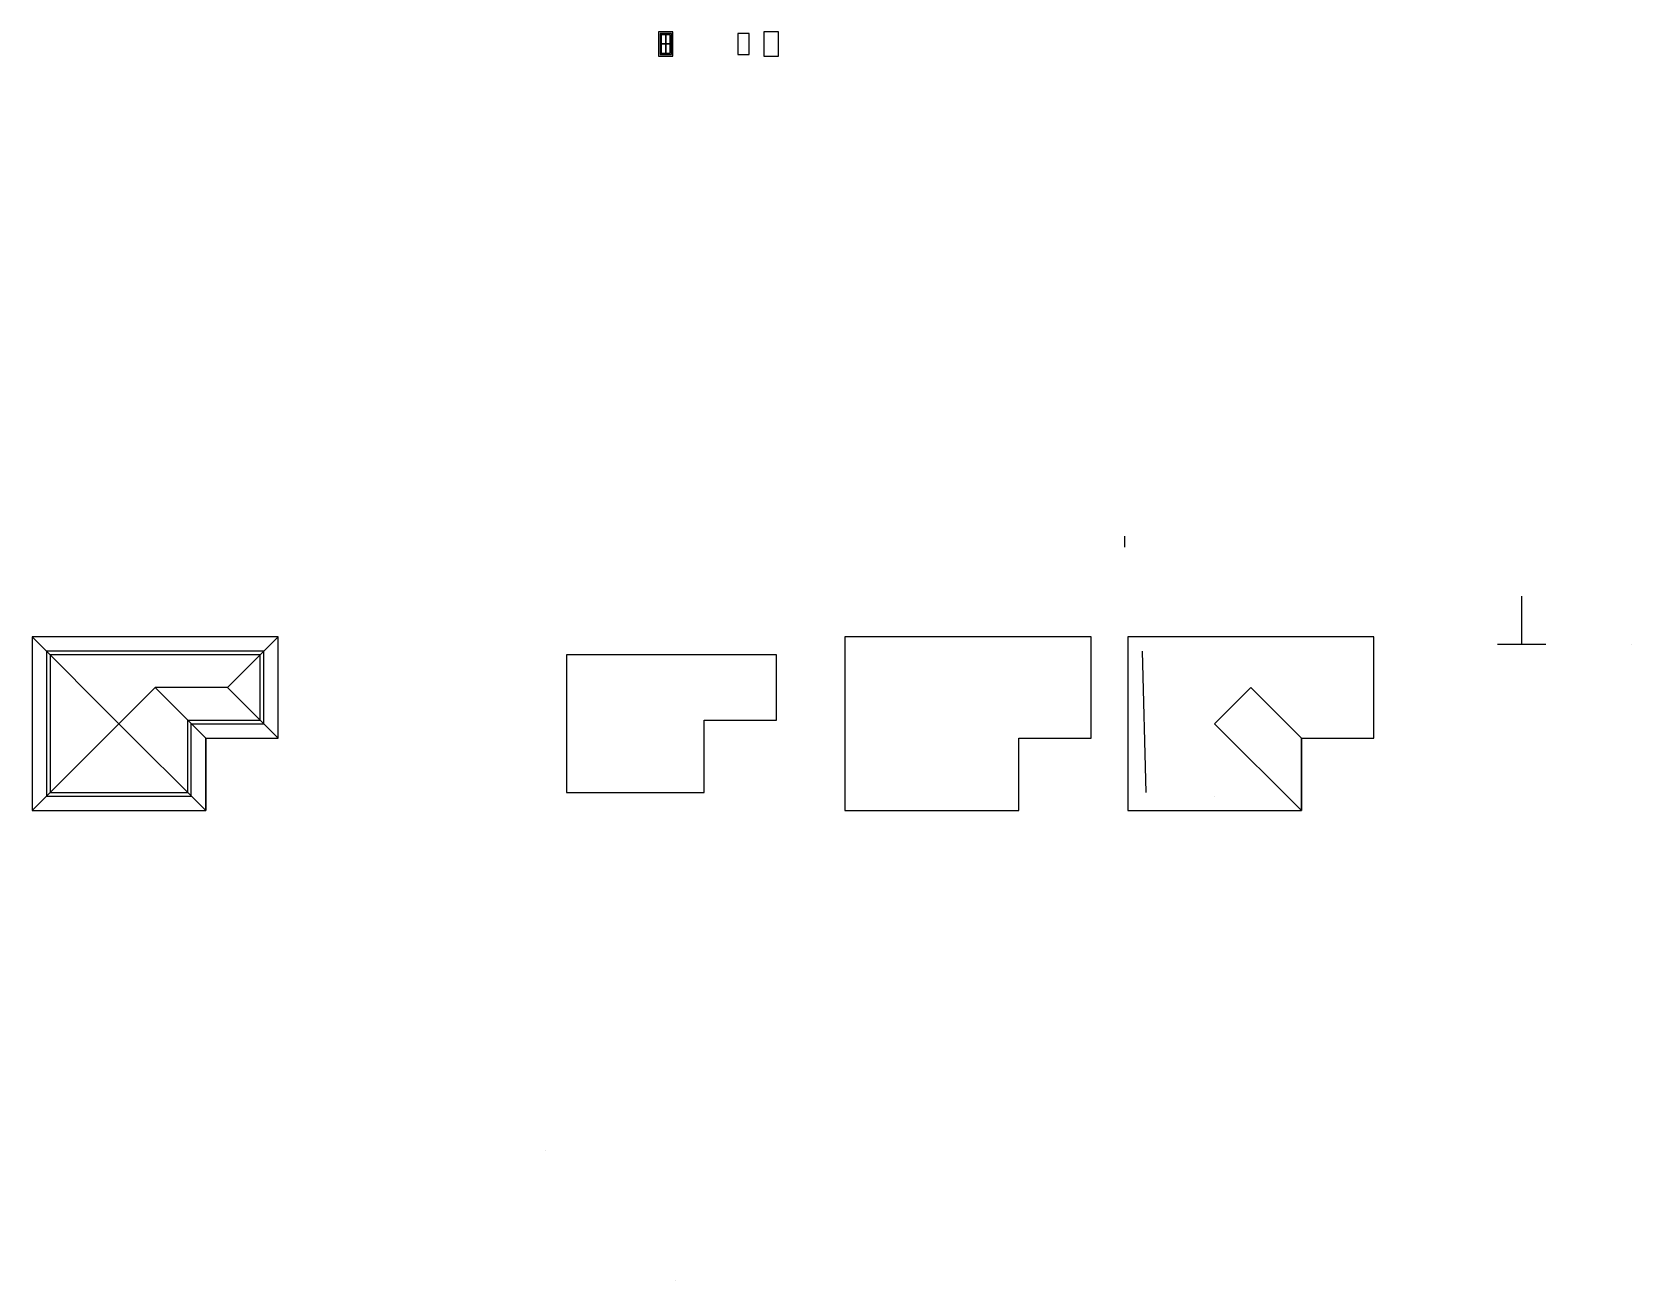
# Model space of a CAD drawing. Header units: inches. Extents: x 103 to 4080, y -1090 to 2012.
import ezdxf

# ---------------------------------------------------------------- set-up
doc = ezdxf.new("R2010")
doc.units = ezdxf.units.IN
doc.header["$MEASUREMENT"] = 0
for name, color, linetype in [('2d construction', 50, 'Continuous'), ('3d construction', 120, 'Continuous'), ('3d roof', 90, 'Continuous'), ('3d wall', 10, 'Continuous')]:
    doc.layers.add(name, color=color, linetype=linetype)

msp = doc.modelspace()

# ---------------------------------------------------------------- linework, layer by layer
msp.add_line((2862.3, 472.6, 76.2), (2871.3, 121.6, 76.2))
at = {"layer": '2d construction'}
for p, q in [((102.7, 508.6), (318.7, 292.6)), ((714.7, 508.6), (588.7, 382.6)), ((102.7, 76.6), (408.7, 382.6)), ((588.7, 382.6), (408.7, 382.6)), ((408.7, 382.6), (408.7, 382.6, 58.8)), ((714.7, 256.6), (588.7, 382.6)), ((588.7, 382.6), (588.7, 382.6, 58.8)), ((714.7, 382.6), (714.7, 382.6, 58.8)), ((714.7, 382.6), (714.7, 382.6, 58.8)), ((534.7, 76.6), (318.7, 292.6)), ((318.7, 292.6), (318.7, 292.6, 100.7)), ((3042.3, 112.6, 148.2), (3042.3, 112.6, 176.2))]:
    msp.add_line(p, q, dxfattribs=at)
at = {"layer": '2d construction', "extrusion": (0, 1, 0)}
msp.add_line((102.7, 76.6), (534.7, 76.6), dxfattribs=at)
at = {"layer": '3d construction'}
for p, q in [((1677.4, 2005.2), (1677.4, 1982.7)), ((1678.4, 2005.2), (1678.4, 1982.7)), ((1677.4, 1982.7), (1666.9, 1982.7)), ((1677.4, 1981.7), (1666.9, 1981.7)), ((1677.4, 1981.7), (1677.4, 1959.2)), ((1688.9, 1982.7), (1678.4, 1982.7)), ((1688.9, 1981.7), (1678.4, 1981.7)), ((1678.4, 1981.7), (1678.4, 1959.2))]:
    msp.add_line(p, q, dxfattribs=at)
for points in [[(1659.9, 1952.2), (1695.9, 1952.2), (1695.9, 2012.2), (1659.9, 2012.2)], [(1663.9, 1956.2), (1691.9, 1956.2), (1691.9, 2008.2), (1663.9, 2008.2)], [(1857.2, 1956.2), (1885.2, 1956.2), (1885.2, 2008.2), (1857.2, 2008.2)], [(1922, 1952.2), (1958, 1952.2), (1958, 2012.2), (1922, 2012.2)]]:
    msp.add_lwpolyline(points, close=True, dxfattribs=at)
for points in [[(1677.4, 2005.2), (1666.9, 2005.2), (1666.9, 1982.7)], [(1688.9, 1982.7), (1688.9, 2005.2), (1678.4, 2005.2)], [(1666.9, 1981.7), (1666.9, 1959.2), (1677.4, 1959.2)], [(1678.4, 1959.2), (1688.9, 1959.2), (1688.9, 1981.7)]]:
    msp.add_lwpolyline(points, dxfattribs=at)
at = {"layer": '3d roof', "extrusion": (-0.422618, 1.47937e-14, -0.906308)}
for points, elevation in [([(-76.6, -484.6), (-292.6, -246.2), (-382.6, -345.5), (-256.6, -484.6), (-76.6, -484.6)], -226), ([(-76.6, -2892.1), (-292.6, -2653.8), (-382.6, -2753.1), (-256.6, -2892.1), (-76.6, -2892.1)], -1507.5)]:
    msp.add_lwpolyline(points, dxfattribs=dict(at, elevation=elevation))
at = {"layer": '3d wall'}
for p, q in [((2817.9, 759), (2817.9, 731.6)), ((3805.7, 490.1, 60), (3805.7, 610.1, 60)), ((3745.7, 490.1), (3805.7, 490.1)), ((3805.7, 490.1), (3805.7, 490.1, 60)), ((3805.7, 490.1), (3865.7, 490.1)), ((4079.8, 490.1), (4079.8, 490.1, 60))]:
    msp.add_line(p, q, dxfattribs=at)
at = {"layer": '3d wall', "extrusion": (0.707107, 0.707107, -8.56807e-15)}
for p, q in [((1379.3, -768), (1379.3, -768, 4.2)), ((1379.3, -768, 505.7), (1379.3, -768, 509.8)), ((1701.5, -1090.3, 505.7), (1701.5, -1090.3, 509.8))]:
    msp.add_line(p, q, dxfattribs=at)
at = {"layer": '3d wall'}
for points in [[(534.7, 76.6), (534.7, 256.6), (714.7, 256.6), (714.7, 508.6), (102.7, 508.6), (102.7, 76.6), (318.7, 76.6)], [(2555.3, 76.6), (2555.3, 256.6), (2735.3, 256.6), (2735.3, 508.6), (2123.3, 508.6), (2123.3, 76.6), (2339.3, 76.6)], [(3258.3, 76.6), (3258.3, 256.6), (3438.3, 256.6), (3438.3, 508.6), (2826.3, 508.6), (2826.3, 76.6), (3042.3, 76.6)], [(498.7, 112.6), (498.7, 292.6), (678.7, 292.6), (678.7, 472.6), (138.7, 472.6), (138.7, 112.6), (318.7, 112.6)], [(489.7, 121.6), (489.7, 301.6), (669.7, 301.6), (669.7, 463.6), (147.7, 463.6), (147.7, 121.6), (318.7, 121.6)], [(1773.5, 121.6), (1773.5, 301.6), (1953.5, 301.6), (1953.5, 463.6), (1431.5, 463.6), (1431.5, 121.6), (1602.5, 121.6)]]:
    msp.add_lwpolyline(points, close=True, dxfattribs=at)

doc.saveas('drawing.dxf')
